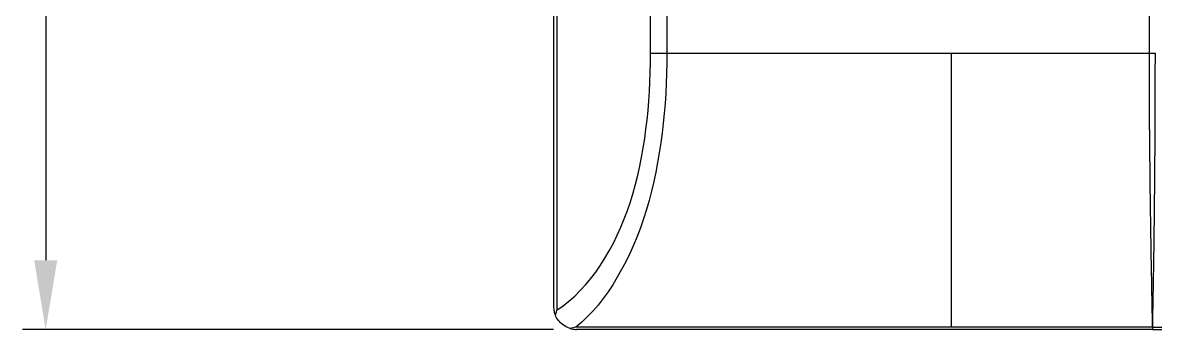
# Model space of a CAD drawing. Extents: x 39169 to 39763, y 19611 to 20031.
# Drawn here: x 39450.65 to 39499.81, y 19687.54 to 19700.87 of the extents above; entities that cross this region are included whole.
import ezdxf

# ---------------------------------------------------------------- set-up
doc = ezdxf.new("R2010")
doc.units = 0
doc.header["$LTSCALE"] = 7
doc.header["$MEASUREMENT"] = 0
doc.layers.add('DIM', color=2, linetype='CONTINUOUS')
doc.layers.add('DWG', color=7, linetype='CONTINUOUS')

msp = doc.modelspace()

# ---------------------------------------------------------------- linework, layer by layer
at = {"layer": 'DIM'}
for p, q in [((39451.652, 19826.539), (39451.652, 19690.54)), ((39473.695, 19687.54), (39450.652, 19687.54))]:
    msp.add_line(p, q, dxfattribs=at)
msp.add_solid([(39451.152, 19690.54), (39452.152, 19690.54), (39451.652, 19687.54)], dxfattribs=at)
at = {"layer": 'DWG'}
for p, q in [((39473.841, 19828.712), (39473.841, 19688.368)), ((39473.695, 19828.54), (39473.695, 19688.54)), ((39478.609, 19817.54), (39478.609, 19699.54))]:
    msp.add_line(p, q, dxfattribs=at)
for points, knots in [([(39477.902, 19699.54), (39477.902, 19721.426), (39477.902, 19754.254), (39477.902, 19792.555), (39477.902, 19808.969), (39477.902, 19817.177), (39477.975, 19819.963), (39477.129, 19823.842), (39476.699, 19825.102), (39475.492, 19827.255), (39474.725, 19828.122), (39473.841, 19828.712)], [0, 0, 0, 0, 0.5, 0.75, 0.875, 0.875, 0.9375, 0.9375, 0.96875, 0.96875, 1, 1, 1, 1]), ([(39473.841, 19688.368), (39475.272, 19689.322), (39476.384, 19691.068), (39477.669, 19695.102), (39477.902, 19697.318), (39477.902, 19699.54)], [0, 0, 0, 0, 0.5, 0.5, 1, 1, 1, 1]), ([(39478.609, 19699.54), (39478.609, 19697.206), (39478.363, 19694.874), (39477.082, 19690.614), (39476.016, 19688.736), (39474.667, 19687.63)], [0, 0, 0, 0, 0.5, 0.5, 1, 1, 1, 1]), ([(39499.695, 19687.63), (39499.692, 19687.714), (39499.688, 19687.881), (39499.682, 19688.248), (39499.668, 19688.945), (39499.639, 19690.524), (39499.606, 19692.588), (39499.581, 19694.709), (39499.565, 19696.365), (39499.555, 19697.977), (39499.554, 19699.053), (39499.553, 19699.54)], [0, 0, 0, 0, 0.032452, 0.064818, 0.129239, 0.256689, 0.506993, 0.631003, 0.754409, 0.889004, 1, 1, 1, 1]), ([(39473.695, 19688.54), (39473.695, 19688.538), (39473.695, 19688.536), (39473.695, 19688.47), (39473.702, 19688.405), (39473.728, 19688.277), (39473.747, 19688.212), (39473.774, 19688.15)], [0, 0, 0, 0, 0.013181, 0.013181, 0.503991, 0.503991, 1, 1, 1, 1]), ([(39473.774, 19688.15), (39473.793, 19688.22), (39473.815, 19688.291), (39473.84, 19688.364), (39473.84, 19688.366), (39473.841, 19688.368)], [0, 0, 0, 0, 0.972139, 0.972139, 1, 1, 1, 1]), ([(39474.415, 19687.58), (39474.313, 19687.609), (39474.215, 19687.656), (39474.038, 19687.778), (39473.958, 19687.854), (39473.846, 19688.005), (39473.805, 19688.076), (39473.774, 19688.15)], [0, 0, 0, 0, 0.363068, 0.363068, 0.72733, 0.72733, 1, 1, 1, 1]), ([(39474.667, 19687.63), (39474.665, 19687.63), (39474.663, 19687.629), (39474.579, 19687.609), (39474.497, 19687.593), (39474.415, 19687.58)], [0, 0, 0, 0, 0.027225, 0.027225, 1, 1, 1, 1]), ([(39474.415, 19687.58), (39474.489, 19687.558), (39474.565, 19687.545), (39474.657, 19687.54), (39474.673, 19687.54), (39474.691, 19687.54), (39474.693, 19687.54), (39474.695, 19687.54)], [0, 0, 0, 0, 0.807942, 0.807942, 0.981561, 0.981561, 1, 1, 1, 1]), ([(39499.695, 19687.63), (39499.695, 19687.627), (39499.695, 19687.62), (39499.694, 19687.61), (39499.694, 19687.6), (39499.694, 19687.591), (39499.694, 19687.583), (39499.694, 19687.576), (39499.694, 19687.569), (39499.694, 19687.563), (39499.694, 19687.557), (39499.694, 19687.553), (39499.694, 19687.549), (39499.693, 19687.545), (39499.693, 19687.543), (39499.693, 19687.541), (39499.693, 19687.54), (39499.693, 19687.54), (39499.693, 19687.54)], [0, 0, 0, 0, 0.061661, 0.123679, 0.18597, 0.248491, 0.311196, 0.374041, 0.43698, 0.499966, 0.562952, 0.625892, 0.688739, 0.751448, 0.813973, 0.876268, 0.938292, 1, 1, 1, 1]), ([(39499.693, 19687.54), (39500.842, 19687.54), (39503.174, 19687.54), (39505.506, 19687.54), (39506.689, 19687.54)], [0, 0, 0, 0, 0.492685, 1, 1, 1, 1]), ([(39499.695, 19687.63), (39500.845, 19687.644), (39503.178, 19687.677), (39505.511, 19687.718), (39506.695, 19687.74)], [0, 0, 0, 0, 0.492799, 1, 1, 1, 1])]:
    msp.add_open_spline(points, degree=3, knots=knots, dxfattribs=at)
for points, degree in [([(39499.553, 19699.54), (39499.553, 19705.036), (39499.553, 19710.532)], 2), ([(39477.902, 19699.54), (39478.087, 19699.54), (39478.347, 19699.54), (39478.609, 19699.54)], 3), ([(39478.609, 19699.54), (39490.962, 19699.54)], 1), ([(39490.962, 19699.54), (39499.553, 19699.54)], 1), ([(39499.553, 19699.54), (39499.644, 19699.54), (39499.735, 19699.54), (39499.813, 19699.54)], 3), ([(39490.962, 19687.63), (39485.531, 19687.63), (39480.099, 19687.63), (39474.667, 19687.63)], 3), ([(39490.962, 19687.54), (39474.695, 19687.54)], 1), ([(39499.695, 19687.63), (39496.784, 19687.63), (39493.873, 19687.63), (39490.962, 19687.63)], 3), ([(39499.693, 19687.54), (39490.962, 19687.54)], 1)]:
    msp.add_open_spline(points, degree=degree, dxfattribs=at)
msp.add_rational_spline([(39490.962, 19687.63), (39490.962, 19690.691), (39490.962, 19699.54)], [0.998019236558, 0.937335463131, 1], degree=2, dxfattribs=at)
msp.add_rational_spline([(39499.695, 19687.63), (39499.698, 19687.646), (39499.697, 19687.677), (39499.699, 19687.742), (39499.7, 19687.856), (39499.704, 19688.028), (39499.708, 19688.244), (39499.717, 19688.715), (39499.732, 19689.507), (39499.749, 19690.53), (39499.762, 19691.449), (39499.775, 19692.501), (39499.785, 19693.546), (39499.795, 19694.57), (39499.799, 19695.293), (39499.803, 19696.017), (39499.808, 19696.967), (39499.812, 19698.142), (39499.812, 19699.074), (39499.813, 19699.54), (39499.813, 19699.54), (39499.813, 19699.54)], [1, 0.999999999988, 0.999999999988, 0.999999999969, 0.999999999928, 0.999999999818, 0.999999999595, 0.999999998925, 0.999999996968, 0.999999992916, 0.999999988495, 0.999999982951, 0.999999977004, 0.99999997136, 0.999999967565, 0.999999964073, 0.99999996006, 0.999999956372, 0.999999955263, 0.999999955261, 0.999999955261, 0.999999955261], degree=3, knots=[0, 0, 0, 0, 0.005981, 0.011961, 0.023923, 0.047845, 0.071768, 0.095691, 0.197298, 0.298906, 0.363207, 0.427508, 0.556111, 0.612682, 0.669253, 0.725824, 0.782396, 0.891196, 0.999995, 0.999995, 1, 1, 1, 1], dxfattribs=at)

doc.saveas('drawing.dxf')
